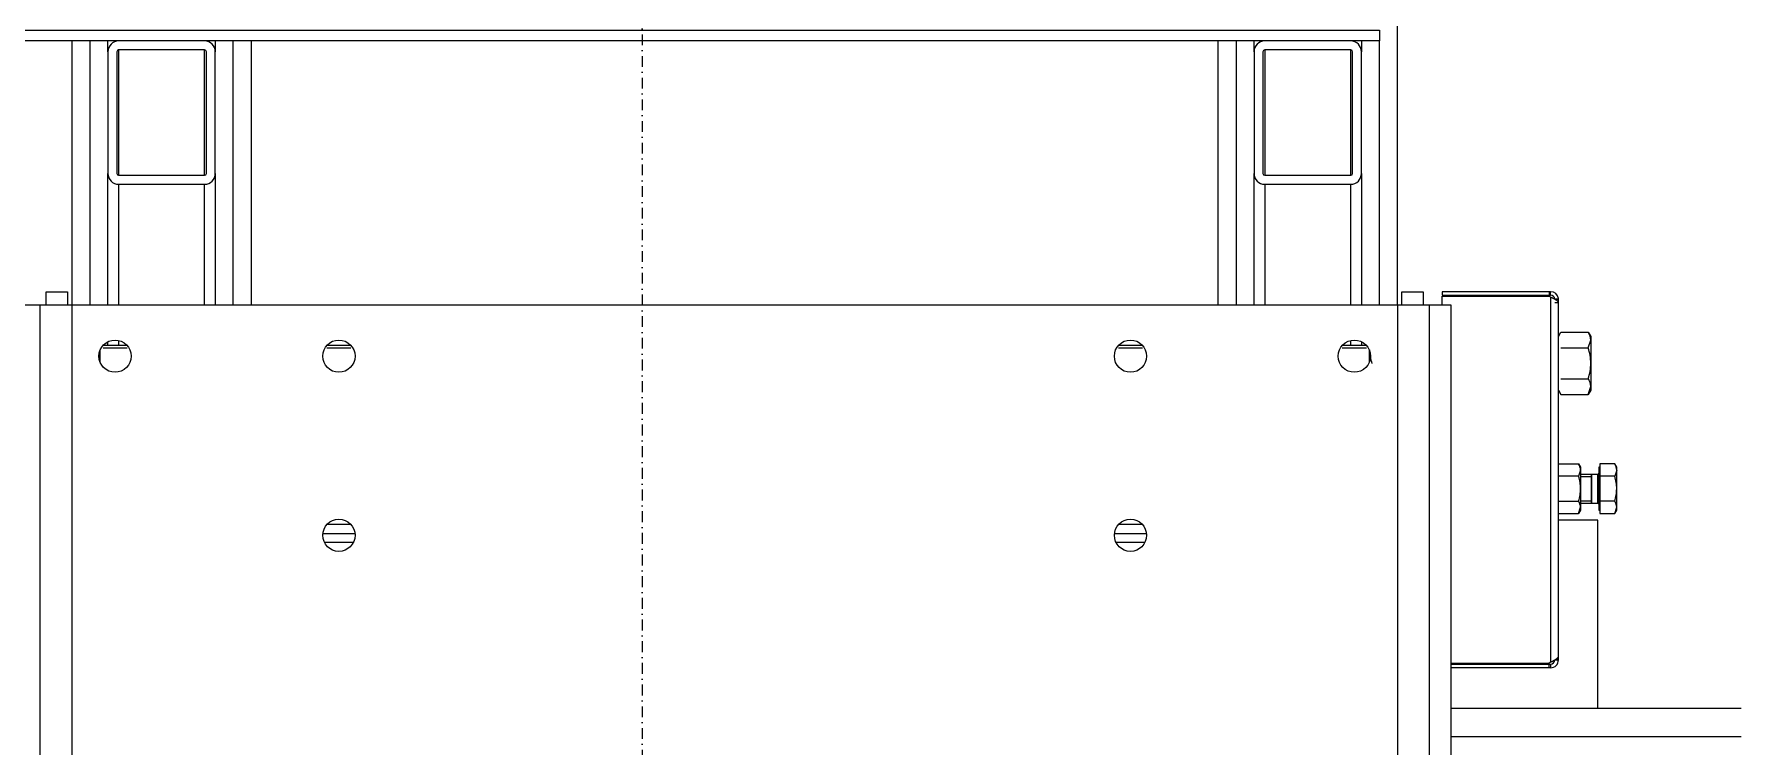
# Model space of a CAD drawing. Header units: millimetres. Extents: x 2179 to 48742, y 3478 to 161002.
# Drawn here: x 21730 to 22679, y 128945 to 129343 of the extents above; entities that cross this region are included whole.
import ezdxf

# ---------------------------------------------------------------- set-up
doc = ezdxf.new("R2010")
doc.units = ezdxf.units.MM
doc.linetypes.add('1_Čerchovaná 6_0mm', pattern=[12, 6, -3, 0, -3])
doc.layers.add('0-1', color=7, linetype='Continuous', lineweight=9)
doc.layers.add('2966-1_navrh dispozice stroju-HK_02_dwg-1', color=7, linetype='Continuous', lineweight=9, true_color=0x919191)
doc.layers.add('S-GRID-1', color=9, linetype='1_Čerchovaná 6_0mm', lineweight=25, true_color=0x808080)

# ---------------------------------------------------------------- blocks, each defined once
blk = doc.blocks.new('2966-1_navrh dispozice stroju-HK_02_dwg_SE2785-903487-1NP _ stroje')
at = {"layer": '0-1'}
for p, q in [((8705, -1603.75), (8705, -1651.75)), ((8710, -1603.75), (8710, -1651.75)), ((8779, -1597.75), (8711, -1597.75)), ((8779, -1602.75), (8711, -1602.75)), ((8780, -1651.75), (8780, -1603.75)), ((8785, -1651.75), (8785, -1603.75)), ((8711, -1652.75), (8779, -1652.75)), ((8711, -1657.75), (8779, -1657.75))]:
    blk.add_line(p, q, dxfattribs=at)
for centre, radius, start, end in [((8711, -1603.75), 6, 90, 180), ((8711, -1603.75), 1, 90, 180), ((8779, -1603.75), 6, 360, 90), ((8779, -1603.75), 1, 360, 90), ((8711, -1651.75), 6, 180, 270), ((8711, -1651.75), 1, 180, 270), ((8779, -1651.75), 6, 270, 0), ((8779, -1651.75), 1, 270, 0)]:
    blk.add_arc(centre, radius, start, end, dxfattribs=at)
blk = doc.blocks.new('2966-1_navrh dispozice stroju-HK_02_dwg_SE2783-903488-1NP _ stroje')
at = {"layer": '0-1'}
for p, q in [((8705, -1587.75), (8705, -1603.75)), ((8705, -1651.75), (8705, -2243.75)), ((8705, -2291.75), (8705, -2594.25))]:
    blk.add_line(p, q, dxfattribs=at)
blk = doc.blocks.new('2966-1_navrh dispozice stroju-HK_02_dwg_SE2782-903490-1NP _ stroje')
at = {"layer": '0-1', "flags": 128}
blk.add_lwpolyline([(8699, -2594.25), (8699, -1587.75), (8705, -1587.75)], dxfattribs=at)
blk.add_blockref('2966-1_navrh dispozice stroju-HK_02_dwg_SE2783-903488-1NP _ stroje', (0, 0))
blk = doc.blocks.new('2966-1_navrh dispozice stroju-HK_02_dwg_SE2780-903492-1NP _ stroje')
at = {"layer": '0-1'}
for p, q in [((8779, -2237.75), (8711, -2237.75)), ((8705, -2243.75), (8705, -2291.75)), ((8710, -2243.75), (8710, -2291.75)), ((8779, -2242.75), (8711, -2242.75)), ((8780, -2291.75), (8780, -2243.75)), ((8785, -2291.75), (8785, -2243.75)), ((8711, -2292.75), (8779, -2292.75)), ((8711, -2297.75), (8779, -2297.75))]:
    blk.add_line(p, q, dxfattribs=at)
for centre, radius, start, end in [((8711, -2243.75), 6, 90, 180), ((8779, -2243.75), 6, 0, 90), ((8711, -2243.75), 1, 90, 180), ((8779, -2243.75), 1, 0, 90), ((8711, -2291.75), 6, 180, 270), ((8711, -2291.75), 1, 180, 270), ((8779, -2291.75), 6, 270, 0), ((8779, -2291.75), 1, 270, 0)]:
    blk.add_arc(centre, radius, start, end, dxfattribs=at)
blk = doc.blocks.new('2966-1_navrh dispozice stroju-HK_02_dwg_SE602-904372-1NP _ stroje')
at = {"layer": '0-1'}
blk.add_line((8893.66, -1486.41), (8893.66, -1471.09), dxfattribs=at)
at = {"layer": '0-1', "flags": 128}
for points in [[(8870, -1487.75), (8867.68, -1486.41), (8867.68, -1471.09), (8870, -1469.75), (8872.01, -1469.75), (8885, -1469.75), (8897.99, -1469.75), (8900, -1469.75), (8902.32, -1471.09)], [(8876.34, -1486.41), (8876.34, -1471.09), (8872.01, -1469.75)], [(8900, -1487.75), (8902.32, -1486.41), (8902.32, -1471.09), (8897.99, -1469.75)]]:
    blk.add_lwpolyline(points, dxfattribs=at)
at = {"layer": '0-1'}
for centre in [(8872.26, -1478.21), (8898.24, -1478.21)]:
    blk.add_arc(centre, 8.47, 91.66424, 122.72001, dxfattribs=at)
for points, knots in [([(8885, -1469.75), (8883.54, -1469.74), (8880.61, -1470), (8877.75, -1470.68), (8876.34, -1471.09)], [0, 0, 0, 0, 0.5, 1, 1, 1, 1]), ([(8893.66, -1471.09), (8892.25, -1470.68), (8889.4, -1470), (8886.47, -1469.74), (8885, -1469.75)], [0, 0, 0, 0, 0.499999, 1, 1, 1, 1])]:
    blk.add_open_spline(points, degree=3, knots=knots, dxfattribs=at)
blk = doc.blocks.new('2966-1_navrh dispozice stroju-HK_02_dwg_SE601-904373-1NP _ stroje')
at = {"layer": '0-1'}
for p, q in [((8849.07, -1489.77), (8848.78, -1487.79)), ((8851.06, -1489.77), (8851.06, -1487.79)), ((9050.33, -1489.39), (9050.33, -1487.75))]:
    blk.add_line(p, q, dxfattribs=at)
at = {"layer": '0-1', "flags": 128}
for points in [[(9050.59, -1489.75), (9050.59, -1487.75), (9050.33, -1487.75), (9048.42, -1487.75), (8851.27, -1487.75), (8849.41, -1487.75), (8849.41, -1489.09)], [(8847, -1492.86), (8847, -1492.16), (8845, -1492.16), (8845, -1492.86), (8845, -1552.75), (8847, -1552.75), (8847, -1492.86), (8845, -1492.86)], [(8852.5, -1552.75), (8847.5, -1552.75), (8847.5, -1492.86), (8847.99, -1492.16), (9051.8, -1492.16), (9052.5, -1493.16), (9052.5, -1547.75)], [(9053, -1493.16), (9053, -1492.16), (9055, -1492.16), (9055, -1493.16), (9055, -1547.75)], [(9053, -1547.75), (9053, -1493.16), (9055, -1493.16)]]:
    blk.add_lwpolyline(points, dxfattribs=at)
at = {"layer": '0-1'}
for centre, radius, start, end in [((8849.41, -1492.16), 4.41, 98.26981, 180), ((8849.41, -1492.16), 2.41, 98.26981, 180), ((8849.41, -1492.18), 4.43, 90.02074, 98.24907), ((8851.35, -1488.62), 0.882, 95.13883, 109.26394), ((9050.59, -1492.16), 4.41, 0, 90), ((9050.59, -1492.16), 2.41, 0, 90)]:
    blk.add_arc(centre, radius, start, end, dxfattribs=at)
for points, knots in [([(8851.06, -1487.79), (8850.79, -1487.87), (8850.44, -1488.12), (8850.06, -1488.53), (8849.8, -1488.86), (8849.56, -1489.2), (8849.34, -1489.56), (8849.13, -1489.92), (8848.93, -1490.29), (8848.74, -1490.66), (8848.55, -1491.03), (8848.3, -1491.53), (8848.11, -1491.91), (8847.99, -1492.16)], [0, 0, 0, 0, 0.153664, 0.230583, 0.307518, 0.384458, 0.461401, 0.538343, 0.615286, 0.692229, 0.769172, 0.846115, 1, 1, 1, 1]), ([(9051.8, -1492.16), (9051.71, -1491.97), (9051.58, -1491.7), (9051.4, -1491.34), (9051.27, -1491.07), (9051.13, -1490.8), (9050.99, -1490.53), (9050.85, -1490.26), (9050.7, -1490), (9050.55, -1489.73), (9050.4, -1489.47), (9050.23, -1489.22), (9050.06, -1488.97), (9049.89, -1488.72), (9049.69, -1488.49), (9049.49, -1488.27), (9049.26, -1488.07), (9048.92, -1487.84), (9048.63, -1487.74), (9048.42, -1487.75)], [0, 0, 0, 0, 0.105286, 0.157929, 0.210572, 0.263215, 0.315858, 0.368501, 0.421145, 0.473788, 0.526431, 0.579075, 0.631718, 0.68436, 0.737002, 0.78964, 0.842269, 0.894877, 1, 1, 1, 1])]:
    blk.add_open_spline(points, degree=3, knots=knots, dxfattribs=at)
blk = doc.blocks.new('2966-1_navrh dispozice stroju-HK_02_dwg_SE556-904418-1NP _ stroje')
at = {"layer": '0-1'}
for p, q in [((9077.5, -1465.75), (8972.5, -1465.75)), ((9582.5, -1465.75), (9477.5, -1465.75))]:
    blk.add_line(p, q, dxfattribs=at)
blk = doc.blocks.new('2966-1_navrh dispozice stroju-HK_02_dwg_SE555-904419-1NP _ stroje')
at = {"layer": '0-1'}
for p, q in [((8972.5, -1465.75), (8972.5, -1487.75)), ((9582.5, -1487.75), (9582.5, -1465.75))]:
    blk.add_line(p, q, dxfattribs=at)
blk.add_blockref('2966-1_navrh dispozice stroju-HK_02_dwg_SE556-904418-1NP _ stroje', (0, 0))
blk = doc.blocks.new('2966-1_navrh dispozice stroju-HK_02_dwg_SE553-904422-1NP _ stroje')
at = {"layer": '0-1'}
blk.add_line((9093.42, -1547.75), (9093.42, -1385.75), dxfattribs=at)
blk = doc.blocks.new('2966-1_navrh dispozice stroju-HK_02_dwg_SE554-904423-1NP _ stroje')
at = {"layer": '0-1'}
blk.add_line((9077.5, -1547.75), (9077.5, -1385.75), dxfattribs=at)
blk = doc.blocks.new('2966-1_navrh dispozice stroju-HK_02_dwg_SE550-904424-1NP _ stroje')
for name in ['2966-1_navrh dispozice stroju-HK_02_dwg_SE554-904423-1NP _ stroje', '2966-1_navrh dispozice stroju-HK_02_dwg_SE553-904422-1NP _ stroje']:
    blk.add_blockref(name, (0, 0))
blk = doc.blocks.new('2966-1_navrh dispozice stroju-HK_02_dwg_SE520-904451-1NP _ stroje')
at = {"layer": '0-1'}
for p, q in [((8852.5, -2317.83), (9169.5, -2317.83)), ((9177.5, -2317.83), (9377.5, -2317.83)), ((9385.5, -2317.83), (9702.5, -2317.83))]:
    blk.add_line(p, q, dxfattribs=at)
blk = doc.blocks.new('2966-1_navrh dispozice stroju-HK_02_dwg_SE521-904452-1NP _ stroje')
at = {"layer": '0-1'}
for p, q in [((9702.5, -1787), (9702.5, -1577.67)), ((9702.5, -2317.83), (9702.5, -1986.25))]:
    blk.add_line(p, q, dxfattribs=at)
blk = doc.blocks.new('2966-1_navrh dispozice stroju-HK_02_dwg_SE522-904453-1NP _ stroje')
at = {"layer": '0-1'}
for p, q in [((8852.5, -1577.67), (9169.5, -1577.67)), ((9177.5, -1577.67), (9377.5, -1577.67)), ((9385.5, -1577.67), (9702.5, -1577.67))]:
    blk.add_line(p, q, dxfattribs=at)
blk = doc.blocks.new('2966-1_navrh dispozice stroju-HK_02_dwg_SE519-904454-1NP _ stroje')
at = {"layer": '0-1', "flags": 128}
for points in [[(9702.5, -1577.67), (9702.5, -1559.75), (9702.5, -1547.75), (8852.5, -1547.75), (8852.5, -1559.75)], [(9702.5, -1559.75), (8852.5, -1559.75), (8852.5, -1577.67), (8852.5, -2317.83), (8852.5, -2335.75), (9702.5, -2335.75), (9702.5, -2317.83)], [(8852.5, -2335.75), (8852.5, -2347.75), (9702.5, -2347.75), (9702.5, -2335.75)]]:
    blk.add_lwpolyline(points, dxfattribs=at)
at = {"layer": '0-1'}
for centre in [(8881, -1601.75), (9674, -1601.75), (8881, -1726.75), (8981, -1726.75), (9574, -1726.75), (9674, -1726.75), (8881, -2168.75), (8981, -2168.75), (9574, -2168.75), (8881, -2293.75), (9674, -2293.75)]:
    blk.add_circle(centre, 9, dxfattribs=at)
for name in ['2966-1_navrh dispozice stroju-HK_02_dwg_SE522-904453-1NP _ stroje', '2966-1_navrh dispozice stroju-HK_02_dwg_SE521-904452-1NP _ stroje', '2966-1_navrh dispozice stroju-HK_02_dwg_SE520-904451-1NP _ stroje']:
    blk.add_blockref(name, (0, 0))
blk = doc.blocks.new('2966-1_navrh dispozice stroju-HK_02_dwg_SE518-904455-1NP _ stroje')
at = {"layer": '0-1'}
blk.add_line((8883.96, -1593.25), (8878.04, -1593.25), dxfattribs=at)
blk.add_arc((8877.24, -1570.11), 23.14, 270.65275, 289.60341, dxfattribs=at)
blk = doc.blocks.new('2966-1_navrh dispozice stroju-HK_02_dwg_SE517-904456-1NP _ stroje')
at = {"layer": '0-1'}
blk.add_line((8878.04, -2302.25), (8883.96, -2302.25), dxfattribs=at)
blk = doc.blocks.new('2966-1_navrh dispozice stroju-HK_02_dwg_SE515-904457-1NP _ stroje')
at = {"layer": '0-1'}
for p, q in [((8875, -1595.04), (8875, -1608.45)), ((8875, -1720.04), (8875, -1733.45)), ((8875, -2162.04), (8875, -2175.45)), ((8875, -2287.04), (8875, -2300.45))]:
    blk.add_line(p, q, dxfattribs=at)
blk = doc.blocks.new('2966-1_navrh dispozice stroju-HK_02_dwg_SE516-904458-1NP _ stroje')
at = {"layer": '0-1'}
for p, q in [((8876.54, -1595.04), (8876.54, -1608.45)), ((8876.54, -1720.04), (8876.54, -1733.45)), ((8876.54, -2162.04), (8876.54, -2175.45)), ((8876.54, -2287.04), (8876.54, -2300.45))]:
    blk.add_line(p, q, dxfattribs=at)
blk = doc.blocks.new('2966-1_navrh dispozice stroju-HK_02_dwg_SE514-904459-1NP _ stroje')
for name in ['2966-1_navrh dispozice stroju-HK_02_dwg_SE515-904457-1NP _ stroje', '2966-1_navrh dispozice stroju-HK_02_dwg_SE516-904458-1NP _ stroje']:
    blk.add_blockref(name, (0, 0))
blk = doc.blocks.new('2966-1_navrh dispozice stroju-HK_02_dwg_SE498-904475-1NP _ stroje')
at = {"layer": '0-1'}
blk.add_line((8961.93, -1487.75), (8961.93, -1476.52), dxfattribs=at)
at = {"layer": '0-1', "flags": 128}
for points in [[(8941.15, -1487.75), (8941.15, -1476.52), (8943, -1475.45), (8944.61, -1475.45), (8948.07, -1476.52), (8948.07, -1487.75)], [(8944.61, -1475.45), (8955, -1475.45), (8965.39, -1475.45), (8967, -1475.45), (8968.86, -1476.52)], [(8968.86, -1487.75), (8968.86, -1476.52), (8965.39, -1475.45)]]:
    blk.add_lwpolyline(points, dxfattribs=at)
at = {"layer": '0-1'}
for centre in [(8944.81, -1482.22), (8965.59, -1482.22)]:
    blk.add_arc(centre, 6.77, 91.66424, 122.72001, dxfattribs=at)
for points, knots in [([(8955, -1475.45), (8953.83, -1475.44), (8951.49, -1475.65), (8949.2, -1476.19), (8948.07, -1476.52)], [0, 0, 0, 0, 0.500001, 1, 1, 1, 1]), ([(8961.93, -1476.52), (8960.8, -1476.19), (8958.52, -1475.65), (8956.17, -1475.45), (8955, -1475.45)], [0, 0, 0, 0, 0.5, 1, 1, 1, 1])]:
    blk.add_open_spline(points, degree=3, knots=knots, dxfattribs=at)
blk = doc.blocks.new('2966-1_navrh dispozice stroju-HK_02_dwg_SE497-904476-1NP _ stroje')
at = {"layer": '0-1'}
for p, q in [((8961.93, -1456.32), (8961.93, -1464.75)), ((8948.23, -1475.45), (8948.23, -1469.25)), ((8961.77, -1475.45), (8961.77, -1469.25))]:
    blk.add_line(p, q, dxfattribs=at)
at = {"layer": '0-1', "flags": 128}
for points in [[(8968.86, -1456.32), (8967, -1455.25), (8965.39, -1455.25), (8955, -1455.25), (8944.61, -1455.25), (8943, -1455.25), (8941.15, -1456.32), (8941.15, -1464.75), (8944.61, -1464.75), (8948.07, -1464.75), (8955, -1464.75), (8961.93, -1464.75), (8965.39, -1464.75), (8968.86, -1464.75), (8968.86, -1456.32), (8965.39, -1455.25)], [(8944.61, -1455.25), (8948.07, -1456.32), (8948.07, -1464.75)], [(8943, -1464.75), (8943, -1465.25), (8967, -1465.25), (8967, -1464.75)], [(8963, -1475.45), (8963, -1469.24), (8947, -1469.24), (8963, -1469.24), (8963, -1465.85), (8947, -1465.85), (8947, -1469.25), (8947, -1475.45)]]:
    blk.add_lwpolyline(points, dxfattribs=at)
at = {"layer": '0-1'}
for centre, radius, start, end in [((8944.81, -1462.02), 6.77, 91.66424, 122.72001), ((8965.59, -1462.02), 6.77, 91.66424, 122.72001), ((8946.4, -1465.85), 0.6, 0, 90), ((8963.6, -1465.85), 0.6, 90, 180)]:
    blk.add_arc(centre, radius, start, end, dxfattribs=at)
for points, knots in [([(8955, -1455.25), (8953.83, -1455.24), (8951.49, -1455.45), (8949.2, -1455.99), (8948.07, -1456.32)], [0, 0, 0, 0, 0.500001, 1, 1, 1, 1]), ([(8961.93, -1456.32), (8960.8, -1455.99), (8958.52, -1455.45), (8956.17, -1455.25), (8955, -1455.25)], [0, 0, 0, 0, 0.5, 1, 1, 1, 1])]:
    blk.add_open_spline(points, degree=3, knots=knots, dxfattribs=at)
blk = doc.blocks.new('2966-1_navrh dispozice stroju-HK_02_dwg_SE469-904497-1NP _ stroje')
at = {"layer": '0-1', "flags": 128}
for points in [[(8852.5, -2332.25), (8845, -2332.25), (8845, -2320.25), (8852.5, -2320.25)], [(9702.5, -2320.25), (9710, -2320.25), (9710, -2332.25), (9702.5, -2332.25)]]:
    blk.add_lwpolyline(points, dxfattribs=at)
blk = doc.blocks.new('2966-1_navrh dispozice stroju-HK_02_dwg_SE468-904498-1NP _ stroje')
at = {"layer": '0-1', "flags": 128}
for points in [[(8852.5, -1575.25), (8845, -1575.25), (8845, -1563.25), (8852.5, -1563.25)], [(9702.5, -1563.25), (9710, -1563.25), (9710, -1575.25), (9702.5, -1575.25)]]:
    blk.add_lwpolyline(points, dxfattribs=at)
blk = doc.blocks.new('2966-1_navrh dispozice stroju-HK_02_dwg_SE453-904512-1NP _ stroje')
at = {"layer": '0-1'}
blk.add_line((8705, -1667.75), (8852.5, -1667.75), dxfattribs=at)
blk = doc.blocks.new('2966-1_navrh dispozice stroju-HK_02_dwg_SE454-904513-1NP _ stroje')
at = {"layer": '0-1'}
blk.add_line((8852.5, -1677.75), (8705, -1677.75), dxfattribs=at)
blk = doc.blocks.new('2966-1_navrh dispozice stroju-HK_02_dwg_SE455-904514-1NP _ stroje')
at = {"layer": '0-1'}
blk.add_line((8527.5, -1577.75), (8852.5, -1577.75), dxfattribs=at)
blk = doc.blocks.new('2966-1_navrh dispozice stroju-HK_02_dwg_SE456-904515-1NP _ stroje')
at = {"layer": '0-1'}
blk.add_line((8852.5, -1587.75), (8705, -1587.75), dxfattribs=at)
blk = doc.blocks.new('2966-1_navrh dispozice stroju-HK_02_dwg_SE450-904516-1NP _ stroje')
for name in ['2966-1_navrh dispozice stroju-HK_02_dwg_SE455-904514-1NP _ stroje', '2966-1_navrh dispozice stroju-HK_02_dwg_SE456-904515-1NP _ stroje', '2966-1_navrh dispozice stroju-HK_02_dwg_SE453-904512-1NP _ stroje', '2966-1_navrh dispozice stroju-HK_02_dwg_SE454-904513-1NP _ stroje']:
    blk.add_blockref(name, (0, 0))
blk = doc.blocks.new('2966-1_navrh dispozice stroju-HK_02_dwg_SE448-904517-1NP _ stroje')
at = {"layer": '0-1'}
for p, q in [((8985, -1718.68), (8985, -1734.81)), ((8985, -2160.68), (8985, -2176.81))]:
    blk.add_line(p, q, dxfattribs=at)
blk = doc.blocks.new('2966-1_navrh dispozice stroju-HK_02_dwg_SE449-904518-1NP _ stroje')
at = {"layer": '0-1'}
for p, q in [((8980, -1735.69), (8980, -1717.8)), ((8980, -2177.69), (8980, -2159.8))]:
    blk.add_line(p, q, dxfattribs=at)
blk = doc.blocks.new('2966-1_navrh dispozice stroju-HK_02_dwg_SE447-904519-1NP _ stroje')
for name in ['2966-1_navrh dispozice stroju-HK_02_dwg_SE449-904518-1NP _ stroje', '2966-1_navrh dispozice stroju-HK_02_dwg_SE448-904517-1NP _ stroje']:
    blk.add_blockref(name, (0, 0))
blk = doc.blocks.new('2966-1_navrh dispozice stroju-HK_02_dwg_SE441-904525-1NP _ stroje')
at = {"layer": '0-1'}
for p, q in [((8975, -1720.04), (8975, -1733.45)), ((8975, -2162.04), (8975, -2175.45))]:
    blk.add_line(p, q, dxfattribs=at)
blk = doc.blocks.new('2966-1_navrh dispozice stroju-HK_02_dwg_SE440-904526-1NP _ stroje')
blk.add_blockref('2966-1_navrh dispozice stroju-HK_02_dwg_SE441-904525-1NP _ stroje', (0, 0))
blk = doc.blocks.new('2966-1_navrh dispozice stroju-HK_02_dwg_SE434-904530-1NP _ stroje')
at = {"layer": '0-1'}
blk.add_line((8705, -2307.75), (8852.5, -2307.75), dxfattribs=at)
blk = doc.blocks.new('2966-1_navrh dispozice stroju-HK_02_dwg_SE435-904531-1NP _ stroje')
at = {"layer": '0-1'}
blk.add_line((8852.5, -2317.75), (8705, -2317.75), dxfattribs=at)
blk = doc.blocks.new('2966-1_navrh dispozice stroju-HK_02_dwg_SE436-904532-1NP _ stroje')
at = {"layer": '0-1'}
blk.add_line((8705, -2217.75), (8852.5, -2217.75), dxfattribs=at)
blk = doc.blocks.new('2966-1_navrh dispozice stroju-HK_02_dwg_SE437-904533-1NP _ stroje')
at = {"layer": '0-1'}
blk.add_line((8852.5, -2227.75), (8705, -2227.75), dxfattribs=at)
blk = doc.blocks.new('2966-1_navrh dispozice stroju-HK_02_dwg_SE432-904534-1NP _ stroje')
for name in ['2966-1_navrh dispozice stroju-HK_02_dwg_SE436-904532-1NP _ stroje', '2966-1_navrh dispozice stroju-HK_02_dwg_SE437-904533-1NP _ stroje', '2966-1_navrh dispozice stroju-HK_02_dwg_SE434-904530-1NP _ stroje', '2966-1_navrh dispozice stroju-HK_02_dwg_SE435-904531-1NP _ stroje']:
    blk.add_blockref(name, (0, 0))
blk = doc.blocks.new('2966-1_navrh dispozice stroju-HK_02_dwg_SE420-904543-1NP _ stroje')
at = {"layer": '0-1'}
for p, q in [((8780, -2243.75), (8710, -2243.75)), ((8852.5, -2243.75), (8785, -2243.75))]:
    blk.add_line(p, q, dxfattribs=at)
blk = doc.blocks.new('2966-1_navrh dispozice stroju-HK_02_dwg_SE421-904544-1NP _ stroje')
at = {"layer": '0-1'}
for p, q in [((8705, -2237.75), (8711, -2237.75)), ((8779, -2237.75), (8852.5, -2237.75))]:
    blk.add_line(p, q, dxfattribs=at)
blk = doc.blocks.new('2966-1_navrh dispozice stroju-HK_02_dwg_SE422-904545-1NP _ stroje')
at = {"layer": '0-1'}
for p, q in [((8711, -2297.75), (8705, -2297.75)), ((8852.5, -2297.75), (8779, -2297.75)), ((8875, -2297.75), (8872.94, -2297.75))]:
    blk.add_line(p, q, dxfattribs=at)
blk = doc.blocks.new('2966-1_navrh dispozice stroju-HK_02_dwg_SE423-904546-1NP _ stroje')
at = {"layer": '0-1'}
for p, q in [((8710, -2291.75), (8780, -2291.75)), ((8785, -2291.75), (8852.5, -2291.75)), ((8872.23, -2291.75), (8875, -2291.75))]:
    blk.add_line(p, q, dxfattribs=at)
blk = doc.blocks.new('2966-1_navrh dispozice stroju-HK_02_dwg_SE419-904547-1NP _ stroje')
for name in ['2966-1_navrh dispozice stroju-HK_02_dwg_SE421-904544-1NP _ stroje', '2966-1_navrh dispozice stroju-HK_02_dwg_SE420-904543-1NP _ stroje', '2966-1_navrh dispozice stroju-HK_02_dwg_SE423-904546-1NP _ stroje', '2966-1_navrh dispozice stroju-HK_02_dwg_SE422-904545-1NP _ stroje']:
    blk.add_blockref(name, (0, 0))
blk = doc.blocks.new('2966-1_navrh dispozice stroju-HK_02_dwg_SE415-904548-1NP _ stroje')
at = {"layer": '0-1'}
for p, q in [((8665, -1603.75), (8437.95, -1603.75)), ((8780, -1603.75), (8710, -1603.75)), ((8852.5, -1603.75), (8785, -1603.75)), ((8875, -1603.75), (8872.23, -1603.75))]:
    blk.add_line(p, q, dxfattribs=at)
blk = doc.blocks.new('2966-1_navrh dispozice stroju-HK_02_dwg_SE416-904549-1NP _ stroje')
at = {"layer": '0-1'}
for p, q in [((8447.15, -1597.75), (8665, -1597.75)), ((8705, -1597.75), (8711, -1597.75)), ((8779, -1597.75), (8852.5, -1597.75)), ((8872.94, -1597.75), (8875, -1597.75))]:
    blk.add_line(p, q, dxfattribs=at)
blk = doc.blocks.new('2966-1_navrh dispozice stroju-HK_02_dwg_SE417-904550-1NP _ stroje')
at = {"layer": '0-1'}
for p, q in [((8665, -1657.75), (8447.15, -1657.75)), ((8711, -1657.75), (8705, -1657.75)), ((8852.5, -1657.75), (8779, -1657.75))]:
    blk.add_line(p, q, dxfattribs=at)
blk = doc.blocks.new('2966-1_navrh dispozice stroju-HK_02_dwg_SE418-904551-1NP _ stroje')
at = {"layer": '0-1'}
for p, q in [((8437.95, -1651.75), (8665, -1651.75)), ((8710, -1651.75), (8780, -1651.75)), ((8785, -1651.75), (8852.5, -1651.75))]:
    blk.add_line(p, q, dxfattribs=at)
blk = doc.blocks.new('2966-1_navrh dispozice stroju-HK_02_dwg_SE414-904552-1NP _ stroje')
at = {"layer": '0-1'}
blk.add_line((8437.95, -1603.75), (8437.95, -1651.75), dxfattribs=at)
for points, knots in [([(8447.15, -1597.75), (8446.42, -1597.75), (8445.32, -1597.83), (8443.89, -1598.12), (8442.83, -1598.43), (8441.81, -1598.84), (8440.84, -1599.35), (8439.94, -1599.98), (8439.14, -1600.74), (8438.27, -1601.93), (8437.94, -1603.01), (8437.95, -1603.75)], [0, 0, 0, 0, 0.181907, 0.272858, 0.363806, 0.45475, 0.545685, 0.636607, 0.727508, 0.818376, 1, 1, 1, 1]), ([(8437.95, -1651.75), (8437.94, -1652.48), (8438.27, -1653.56), (8439.14, -1654.75), (8439.94, -1655.51), (8440.84, -1656.14), (8441.81, -1656.65), (8442.83, -1657.06), (8443.89, -1657.37), (8445.32, -1657.66), (8446.42, -1657.75), (8447.15, -1657.75)], [0, 0, 0, 0, 0.181624, 0.272491, 0.363392, 0.454314, 0.545249, 0.636192, 0.72714, 0.818091, 1, 1, 1, 1])]:
    blk.add_open_spline(points, degree=3, knots=knots, dxfattribs=at)
for name in ['2966-1_navrh dispozice stroju-HK_02_dwg_SE415-904548-1NP _ stroje', '2966-1_navrh dispozice stroju-HK_02_dwg_SE416-904549-1NP _ stroje', '2966-1_navrh dispozice stroju-HK_02_dwg_SE418-904551-1NP _ stroje', '2966-1_navrh dispozice stroju-HK_02_dwg_SE417-904550-1NP _ stroje']:
    blk.add_blockref(name, (0, 0))
blk = doc.blocks.new('2966-1_navrh dispozice stroju-HK_02_dwg-876232-1NP _ stroje')
at = {"rotation": 328.989640494807}
for name in ['2966-1_navrh dispozice stroju-HK_02_dwg_SE550-904424-1NP _ stroje', '2966-1_navrh dispozice stroju-HK_02_dwg_SE414-904552-1NP _ stroje', '2966-1_navrh dispozice stroju-HK_02_dwg_SE450-904516-1NP _ stroje', '2966-1_navrh dispozice stroju-HK_02_dwg_SE2782-903490-1NP _ stroje', '2966-1_navrh dispozice stroju-HK_02_dwg_SE601-904373-1NP _ stroje', '2966-1_navrh dispozice stroju-HK_02_dwg_SE602-904372-1NP _ stroje', '2966-1_navrh dispozice stroju-HK_02_dwg_SE2785-903487-1NP _ stroje', '2966-1_navrh dispozice stroju-HK_02_dwg_SE497-904476-1NP _ stroje', '2966-1_navrh dispozice stroju-HK_02_dwg_SE498-904475-1NP _ stroje', '2966-1_navrh dispozice stroju-HK_02_dwg_SE555-904419-1NP _ stroje', '2966-1_navrh dispozice stroju-HK_02_dwg_SE519-904454-1NP _ stroje', '2966-1_navrh dispozice stroju-HK_02_dwg_SE468-904498-1NP _ stroje', '2966-1_navrh dispozice stroju-HK_02_dwg_SE514-904459-1NP _ stroje', '2966-1_navrh dispozice stroju-HK_02_dwg_SE518-904455-1NP _ stroje', '2966-1_navrh dispozice stroju-HK_02_dwg_SE440-904526-1NP _ stroje', '2966-1_navrh dispozice stroju-HK_02_dwg_SE447-904519-1NP _ stroje', '2966-1_navrh dispozice stroju-HK_02_dwg_SE432-904534-1NP _ stroje', '2966-1_navrh dispozice stroju-HK_02_dwg_SE2780-903492-1NP _ stroje', '2966-1_navrh dispozice stroju-HK_02_dwg_SE419-904547-1NP _ stroje', '2966-1_navrh dispozice stroju-HK_02_dwg_SE469-904497-1NP _ stroje', '2966-1_navrh dispozice stroju-HK_02_dwg_SE517-904456-1NP _ stroje']:
    blk.add_blockref(name, (-62300.54, 46431.8), dxfattribs=at)

msp = doc.modelspace()

# ---------------------------------------------------------------- linework, layer by layer
at = {"layer": 'S-GRID-1'}
msp.add_line((22069.78, 158068.27), (22069.78, 120650.82), dxfattribs=at)

# ---------------------------------------------------------------- block references
at = {"layer": '2966-1_navrh dispozice stroju-HK_02_dwg-1', "rotation": 301.0103595051887}
msp.add_blockref('2966-1_navrh dispozice stroju-HK_02_dwg-876232-1NP _ stroje', (16370.46, 60726.75), dxfattribs=at)

doc.saveas('drawing.dxf')
